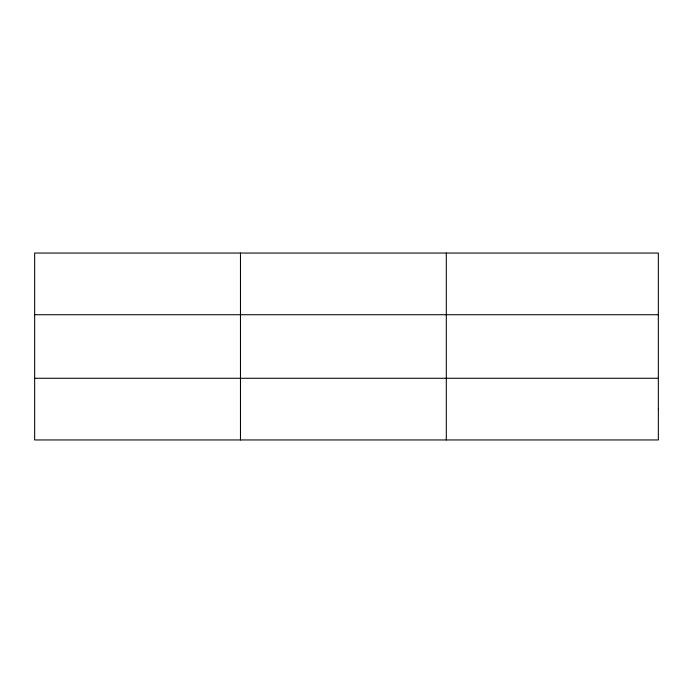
<?xml version="1.0" encoding="UTF-8"?>
<svg xmlns="http://www.w3.org/2000/svg" width="693" height="693" viewBox="0 0 693 693"><rect width="100%" height="100%" fill="white"/><g stroke="black" fill="none" stroke-linecap="round" stroke-linejoin="round"><path stroke-width="1.04" d="M240.471 253.049L240.471 439.951M446.292 253.049L446.292 439.951M34.65 314.726L658.35 314.726M34.65 378.274L658.35 378.274M658.35 409.113L658.35 439.951L34.65 439.951L34.65 253.049L658.35 253.049L658.35 409.113"/></g></svg>
